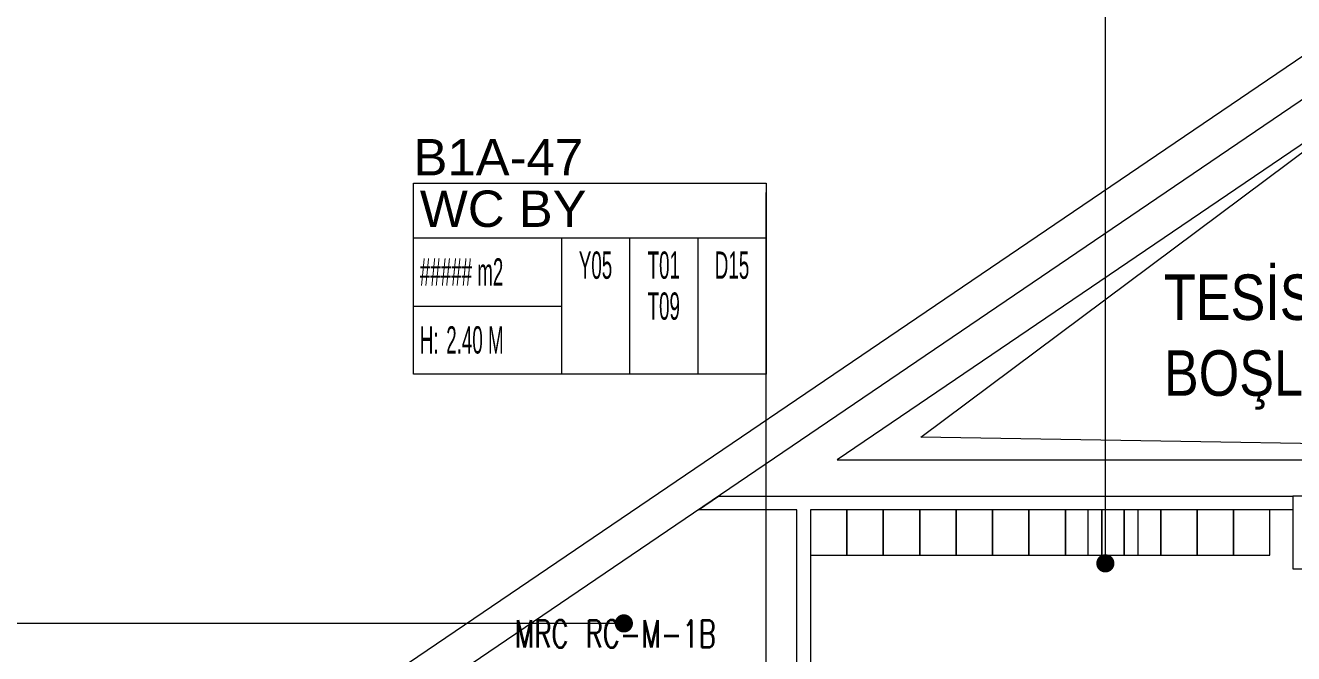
# Model space of a CAD drawing. Header units: metres. Extents: x -13621 to 152406, y -16073 to 22221.
# Drawn here: x 84168 to 85561, y 7897 to 8587 of the extents above; entities that cross this region are included whole.
import ezdxf
from ezdxf.enums import TextEntityAlignment as Align

# ---------------------------------------------------------------- set-up
doc = ezdxf.new("R2010")
doc.units = ezdxf.units.M
doc.header["$LTSCALE"] = 100
doc.header["$MEASUREMENT"] = 0
doc.layers.get('0').update_dxf_attribs({"color": 9, "lineweight": 9})
for name, color, linetype, lineweight in [('00', 9, 'Continuous', 9), ('01', 9, 'Continuous', 9), ('05', 9, 'Continuous', 9), ('06D', 9, 'Continuous', 9), ('21_mahal200', 9, 'Continuous', 9), ('E-YAZI', 7, 'Continuous', 30)]:
    doc.layers.add(name, color=color, linetype=linetype, lineweight=lineweight)
doc.styles.add('Arial', font='arial.ttf', dxfattribs={"height": 2.5})
doc.styles.add('E-YAZI', font='txttw.shx')
doc.styles.add('MuuM_TEXT-STANDART', font='ARIALN.TTF')
doc.dimstyles.new('MuuM_DIM200', dxfattribs={"dimscale": 20, "dimtxt": 2, "dimasz": 1, "dimexe": 1, "dimexo": 1, "dimgap": 1, "dimtad": 1, "dimdec": 1, "dimrnd": 0.5, "dimdsep": 46, "dimtxsty": 'MuuM_TEXT-STANDART', "dimblk": 'ARCHTICK', "dimcen": 0, "dimdle": 0.15, "dimclrd": 256, "dimclre": 256, "dimclrt": 256, "dimadec": 0, "dimazin": 0, "dimtfac": 5, "dimtdec": 1, "dimtix": 1, "dimtmove": 2, "dimatfit": 3, "dimldrblk": 'DOT', "dimfxl": 3, "dimfxlon": 1, "dimtolj": 1, "dimlwd": -1, "dimlwe": -1, "dimarcsym": 0})

# ---------------------------------------------------------------- blocks, each defined once
blk = doc.blocks.new('p-kolon_80x80')
blk.add_lwpolyline([(-40, -40), (40, -40), (40, 40), (-40, 40)], close=True)
blk = doc.blocks.new('1.Bod.Ara.Sitatik Elk')
at = {"layer": '01'}
blk.add_lwpolyline([(1695, -40), (60, -1150.3), (40, -1163.9), (40, -1188.2), (40, -1370), (40, -1370), (40, -1430), (40, -1430), (40, -1850), (470, -1850), (470, -1890), (40, -1890), (40, -2160), (470, -2160), (470, -2200), (40, -2200), (40, -2200), (40, -2200), (40, -2945), (0, -2945), (0, -1142.7), (1968.9, 194.4)], dxfattribs=at)
blk.add_blockref('p-kolon_80x80', (1600, -600), dxfattribs=at)
blk = doc.blocks.new('_ArchTick')
at = {"color": 0, "linetype": 'ByBlock', "const_width": 0.15}
blk.add_lwpolyline([(-0.5, -0.5), (0.5, 0.5)], dxfattribs=at)
blk = doc.blocks.new('_Dot')
at = {"color": 0, "linetype": 'ByBlock', "lineweight": -2}
blk.add_line((-0.5, 0), (-1, 0), dxfattribs=at)
at = {"color": 0, "linetype": 'ByBlock', "const_width": 0.5}
blk.add_lwpolyline([(-0.25, 0, 1), (0.25, 0, 1)], format="xyb", close=True, dxfattribs=at)
blk = doc.blocks.new('0_roomno2')
blk.add_lwpolyline([(19.375, -10.5), (0, -10.5), (0, 0), (19.375, 0)], close=True)
for points in [[(0, -3), (19.375, -3)], [(8.125, -3), (8.125, -10.5)], [(11.875, -3), (11.875, -10.5)], [(15.625, -3), (15.625, -10.5)], [(0, -6.75), (8.125, -6.75)]]:
    blk.add_lwpolyline(points)
at = {"style": 'MuuM_TEXT-STANDART', "width": 0.6}
blk.add_text('H:', height=1.5, dxfattribs=at).set_placement((0.35, -8.608), align=Align.MIDDLE_LEFT)
at = {"style": 'Arial'}
blk.add_attdef('ODANO', (0, 1.17), '', height=2, dxfattribs=at)
blk.add_attdef('MEKANADI', text='', height=2, dxfattribs=at).set_placement((0.35, -3), align=Align.BOTTOM_LEFT)
at = {"style": 'MuuM_TEXT-STANDART', "width": 0.6}
for tag, p in [('M2', (0.35, -4.875)), ('TEMIZTAVANYUKSEKLIGI', (1.8, -8.608))]:
    blk.add_attdef(tag, text='', height=1.5, dxfattribs=at).set_placement(p, align=Align.MIDDLE_LEFT)
for tag, p in [('YER01', (10, -4.5)), ('TAVAN01', (13.75, -4.5)), ('DUVAR01', (17.5, -4.5)), ('YER02', (10, -6.75)), ('TAVAN02', (13.75, -6.75)), ('DUVAR02', (17.5, -6.75)), ('YER03', (10, -9)), ('TAVAN03', (13.75, -9)), ('DUVAR03', (17.5, -9))]:
    blk.add_attdef(tag, text='', height=1.5, dxfattribs=at).set_placement(p, align=Align.MIDDLE_CENTER)
blk = doc.blocks.new('p-giyinme dolabı')
blk.add_lwpolyline([(40, -20), (40, 20), (-10, 20), (-10, -20)], close=True)
blk = doc.blocks.new('1.Bod.Ara.Mimari Elk')
at = {"layer": '00'}
for points in [[(1015.22, -575), (907.15, -575), (929.24, -560), (1560, -560), (1560, -575), (1175, -575)], [(1015.22, -925.08), (1015.22, -575), (907.15, -575), (929.24, -560), (1560, -560), (1560, -575), (1215.22, -575)], [(1160, -575), (1030.22, -575)], [(1215.22, -575), (1030.22, -575), (1030.22, -925.08)]]:
    blk.add_lwpolyline(points, dxfattribs=at)
at = {"layer": '06D'}
blk.add_lwpolyline([(1707.29, -80), (1059.35, -520), (2644.85, -520), (1151.36, -495.35)], close=True, dxfattribs=at)
at = {"layer": '05', "rotation": 270}
for p in [(1050.22, -585), (1090.22, -585), (1130.22, -585), (1170.22, -585), (1210.22, -585), (1250.22, -585), (1290.22, -585), (1330.22, -585), (1355, -585), (1370.22, -585), (1395, -585), (1435, -585), (1475, -585), (1515, -585)]:
    blk.add_blockref('p-giyinme dolabı', p, dxfattribs=at)
at = {"layer": '21_mahal200'}
ref = blk.add_blockref('0_roomno2', (594, -216.13), dxfattribs=dict(at, xscale=20, yscale=20, zscale=20))
ref.add_attrib('ODANO', 'B1A-47', (594, -207.48), dxfattribs={"layer": '0', "height": 40, "style": 'Arial'})
ref.add_attrib('MEKANADI', 'WC BY', dxfattribs={"layer": '0', "height": 40, "style": 'Arial'}).set_placement((601, -276.13), align=Align.BOTTOM_LEFT)
ref.add_attrib('M2', '##### m2', dxfattribs={"layer": '0', "height": 30, "style": 'MuuM_TEXT-STANDART', "width": 0.6}).set_placement((601, -313.63), align=Align.MIDDLE_LEFT)
ref.add_attrib('TEMIZTAVANYUKSEKLIGI', '2.40 M', dxfattribs={"layer": '0', "height": 30, "style": 'MuuM_TEXT-STANDART', "width": 0.6}).set_placement((630, -388.29), align=Align.MIDDLE_LEFT)
ref.add_attrib('YER01', 'Y05', dxfattribs={"layer": '0', "height": 30, "style": 'MuuM_TEXT-STANDART', "width": 0.6}).set_placement((794, -306.13), align=Align.MIDDLE_CENTER)
ref.add_attrib('TAVAN01', 'T01', dxfattribs={"layer": '0', "height": 30, "style": 'MuuM_TEXT-STANDART', "width": 0.6}).set_placement((869, -306.13), align=Align.MIDDLE_CENTER)
ref.add_attrib('DUVAR01', 'D15', dxfattribs={"layer": '0', "height": 30, "style": 'MuuM_TEXT-STANDART', "width": 0.6}).set_placement((944, -306.13), align=Align.MIDDLE_CENTER)
ref.add_attrib('TAVAN02', 'T09', dxfattribs={"layer": '0', "height": 30, "style": 'MuuM_TEXT-STANDART', "width": 0.6}).set_placement((869, -351.13), align=Align.MIDDLE_CENTER)
at = {"layer": '21_mahal200', "insert": (1418.47, -316.39), "char_height": 50, "attachment_point": 1, "style": 'MuuM_TEXT-STANDART'}
blk.add_mtext_dynamic_manual_height_columns('TESİSAT BOŞLUĞU', width=273.95, gutter_width=156.51, heights=[0], dxfattribs=at)
at = {"layer": '21_mahal200'}
for points in [[(1354.14, -633.92), (1354.14, 56.37)], [(981.5, -1172.24), (981.5, -226.38)], [(825.12, -699.86), (-147.76, -699.86)]]:
    blk.add_leader(points, dimstyle='MuuM_DIM200', override={"dimasz": 1, "dimfxl": 10}, dxfattribs=at)

msp = doc.modelspace()

# ---------------------------------------------------------------- block references
for name in ['1.Bod.Ara.Mimari Elk', '1.Bod.Ara.Sitatik Elk']:
    msp.add_blockref(name, (84000, 8630))

# ---------------------------------------------------------------- texts
at = {"layer": 'E-YAZI', "color": 3, "style": 'E-YAZI', "width": 0.7}
for s, p in [('MRC', (84705, 7903.5)), ('RC-M-1B', (84783, 7903.7))]:
    msp.add_text(s, height=30, dxfattribs=at).set_placement(p)

doc.saveas('drawing.dxf')
